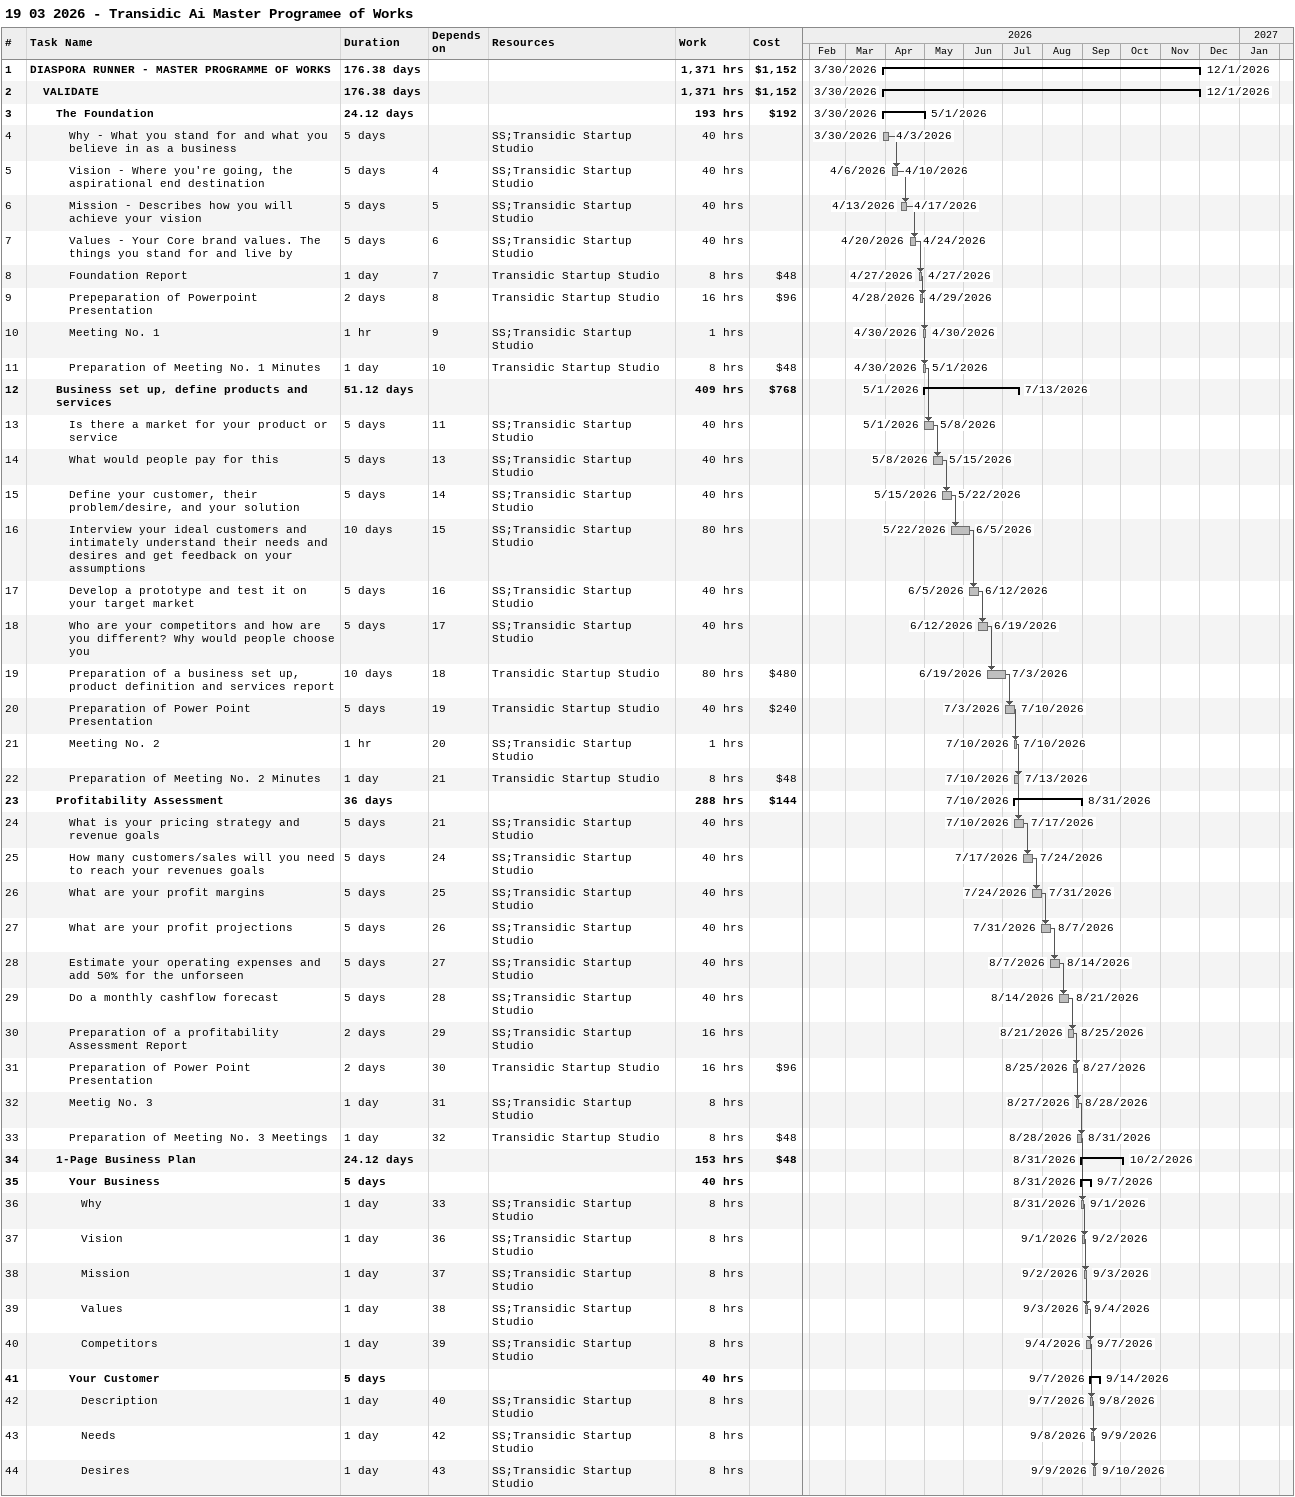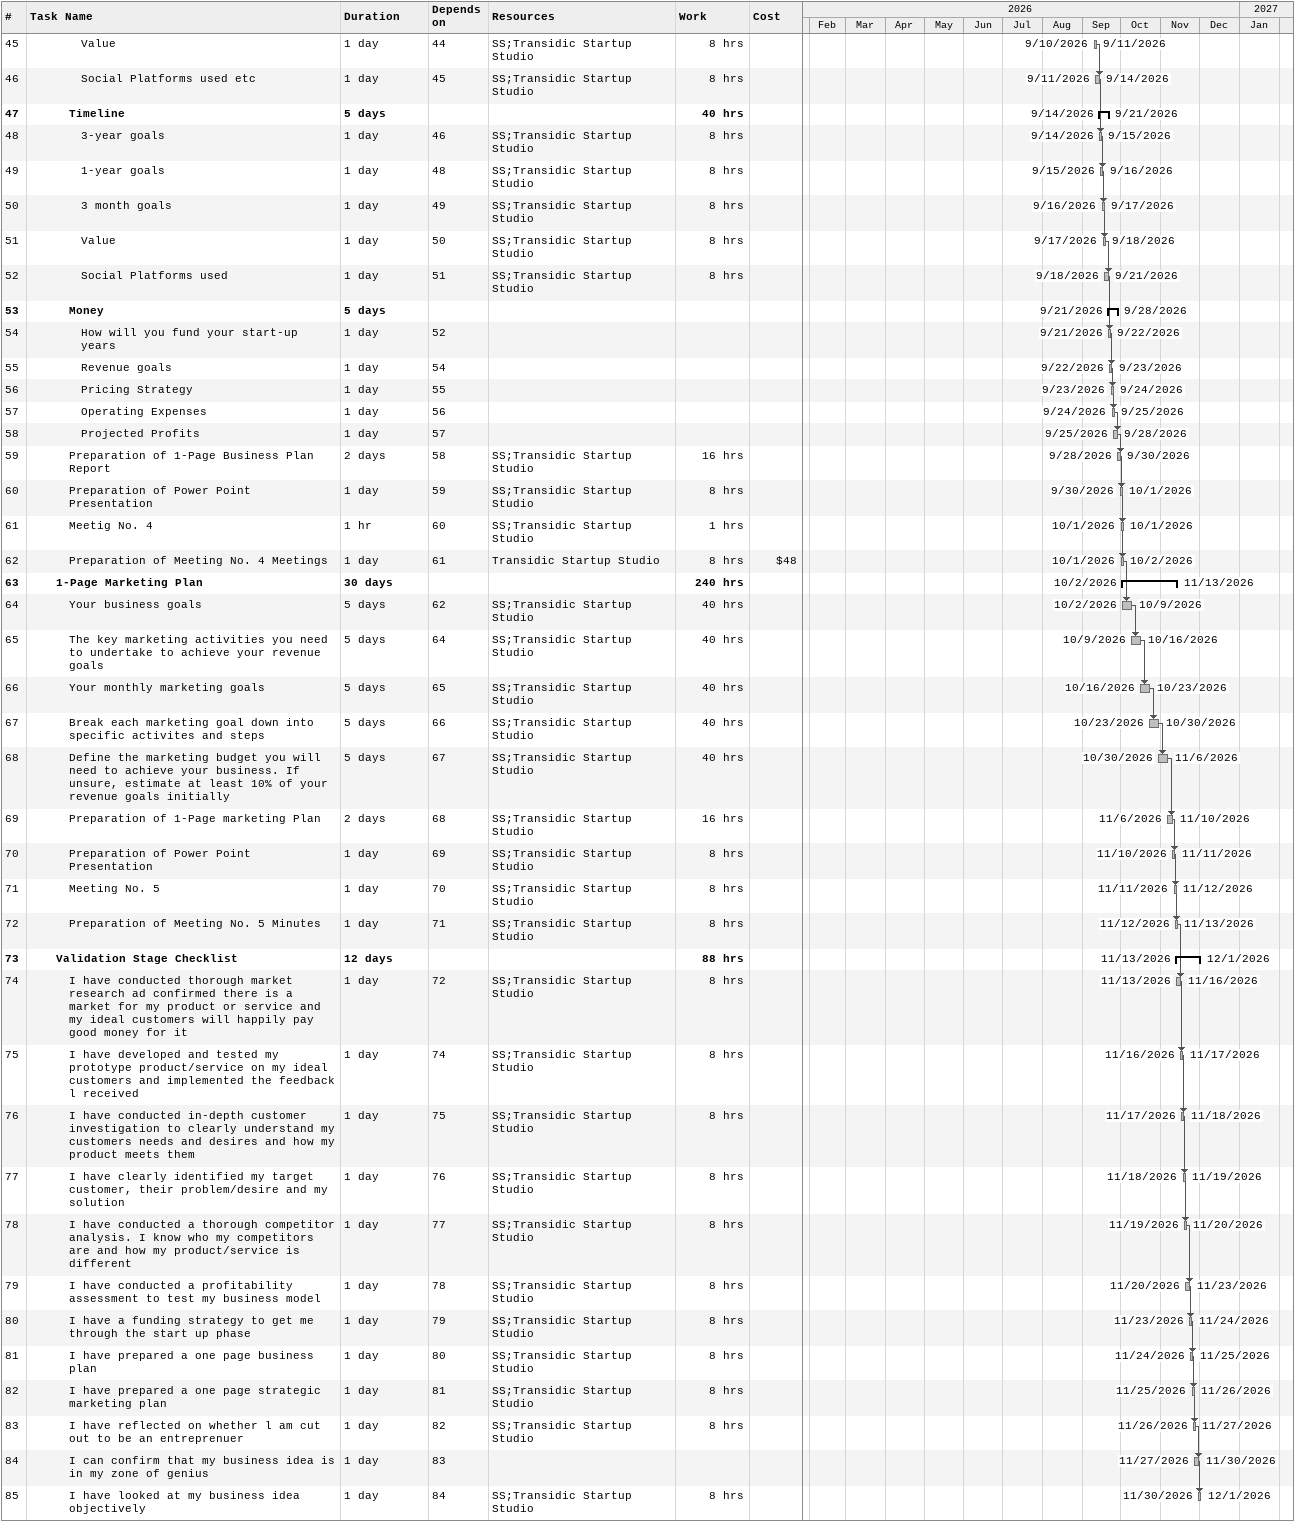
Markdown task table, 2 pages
19 03 2026 - Transidic Ai Master Programee of Works

| ID | Level | Task | Duration | Start | Finish | Predecessors | Resources | Work (h) | Cost ($) |
|---|---|---|---|---|---|---|---|---|---|
| 1 | 1 | **DIASPORA RUNNER - MASTER PROGRAMME OF WORKS** | 176.38d | 2026-03-30 | 2026-12-01 |  |  | 1371 | 1152 |
| 2 | 2 | **VALIDATE** | 176.38d | 2026-03-30 | 2026-12-01 |  |  | 1371 | 1152 |
| 3 | 3 | **The Foundation** | 24.12d | 2026-03-30 | 2026-05-01 |  |  | 193 | 192 |
| 4 | 4 | Why - What you stand for and what you believe in as a business | 5d | 2026-03-30 | 2026-04-03 |  | SS;Transidic Startup Studio | 40 |  |
| 5 | 4 | Vision - Where you're going, the aspirational end destination | 5d | 2026-04-06 | 2026-04-10 | 4 | SS;Transidic Startup Studio | 40 |  |
| 6 | 4 | Mission - Describes how you will achieve your vision | 5d | 2026-04-13 | 2026-04-17 | 5 | SS;Transidic Startup Studio | 40 |  |
| 7 | 4 | Values - Your Core brand values. The things you stand for and live by | 5d | 2026-04-20 | 2026-04-24 | 6 | SS;Transidic Startup Studio | 40 |  |
| 8 | 4 | Foundation Report | 1d | 2026-04-27 | 2026-04-27 | 7 | Transidic Startup Studio | 8 | 48 |
| 9 | 4 | Prepeparation of Powerpoint Presentation | 2d | 2026-04-28 | 2026-04-29 | 8 | Transidic Startup Studio | 16 | 96 |
| 10 | 4 | Meeting No. 1 | 1h | 2026-04-30 | 2026-04-30 | 9 | SS;Transidic Startup Studio | 1 |  |
| 11 | 4 | Preparation of Meeting No. 1 Minutes | 1d | 2026-04-30 | 2026-05-01 | 10 | Transidic Startup Studio | 8 | 48 |
| 12 | 3 | **Business set up, define products and services** | 51.12d | 2026-05-01 | 2026-07-13 |  |  | 409 | 768 |
| 13 | 4 | Is there a market for your product or service | 5d | 2026-05-01 | 2026-05-08 | 11 | SS;Transidic Startup Studio | 40 |  |
| 14 | 4 | What would people pay for this | 5d | 2026-05-08 | 2026-05-15 | 13 | SS;Transidic Startup Studio | 40 |  |
| 15 | 4 | Define your customer, their problem/desire, and your solution | 5d | 2026-05-15 | 2026-05-22 | 14 | SS;Transidic Startup Studio | 40 |  |
| 16 | 4 | Interview your ideal customers and intimately understand their needs and desires and get feedback on your assumptions | 10d | 2026-05-22 | 2026-06-05 | 15 | SS;Transidic Startup Studio | 80 |  |
| 17 | 4 | Develop a prototype and test it on your target market | 5d | 2026-06-05 | 2026-06-12 | 16 | SS;Transidic Startup Studio | 40 |  |
| 18 | 4 | Who are your competitors and how are you different? Why would people choose you | 5d | 2026-06-12 | 2026-06-19 | 17 | SS;Transidic Startup Studio | 40 |  |
| 19 | 4 | Preparation of a business set up, product definition and services report | 10d | 2026-06-19 | 2026-07-03 | 18 | Transidic Startup Studio | 80 | 480 |
| 20 | 4 | Preparation of Power Point Presentation | 5d | 2026-07-03 | 2026-07-10 | 19 | Transidic Startup Studio | 40 | 240 |
| 21 | 4 | Meeting No. 2 | 1h | 2026-07-10 | 2026-07-10 | 20 | SS;Transidic Startup Studio | 1 |  |
| 22 | 4 | Preparation of Meeting No. 2 Minutes | 1d | 2026-07-10 | 2026-07-13 | 21 | Transidic Startup Studio | 8 | 48 |
| 23 | 3 | **Profitability Assessment** | 36d | 2026-07-10 | 2026-08-31 |  |  | 288 | 144 |
| 24 | 4 | What is your pricing strategy and revenue goals | 5d | 2026-07-10 | 2026-07-17 | 21 | SS;Transidic Startup Studio | 40 |  |
| 25 | 4 | How many customers/sales will you need to reach your revenues goals | 5d | 2026-07-17 | 2026-07-24 | 24 | SS;Transidic Startup Studio | 40 |  |
| 26 | 4 | What are your profit margins | 5d | 2026-07-24 | 2026-07-31 | 25 | SS;Transidic Startup Studio | 40 |  |
| 27 | 4 | What are your profit projections | 5d | 2026-07-31 | 2026-08-07 | 26 | SS;Transidic Startup Studio | 40 |  |
| 28 | 4 | Estimate your operating expenses and add 50% for the unforseen | 5d | 2026-08-07 | 2026-08-14 | 27 | SS;Transidic Startup Studio | 40 |  |
| 29 | 4 | Do a monthly cashflow forecast | 5d | 2026-08-14 | 2026-08-21 | 28 | SS;Transidic Startup Studio | 40 |  |
| 30 | 4 | Preparation of a profitability Assessment Report | 2d | 2026-08-21 | 2026-08-25 | 29 | SS;Transidic Startup Studio | 16 |  |
| 31 | 4 | Preparation of Power Point Presentation | 2d | 2026-08-25 | 2026-08-27 | 30 | Transidic Startup Studio | 16 | 96 |
| 32 | 4 | Meetig No. 3 | 1d | 2026-08-27 | 2026-08-28 | 31 | SS;Transidic Startup Studio | 8 |  |
| 33 | 4 | Preparation of Meeting No. 3 Meetings | 1d | 2026-08-28 | 2026-08-31 | 32 | Transidic Startup Studio | 8 | 48 |
| 34 | 3 | **1-Page Business Plan** | 24.12d | 2026-08-31 | 2026-10-02 |  |  | 153 | 48 |
| 35 | 4 | **Your Business** | 5d | 2026-08-31 | 2026-09-07 |  |  | 40 |  |
| 36 | 5 | Why | 1d | 2026-08-31 | 2026-09-01 | 33 | SS;Transidic Startup Studio | 8 |  |
| 37 | 5 | Vision | 1d | 2026-09-01 | 2026-09-02 | 36 | SS;Transidic Startup Studio | 8 |  |
| 38 | 5 | Mission | 1d | 2026-09-02 | 2026-09-03 | 37 | SS;Transidic Startup Studio | 8 |  |
| 39 | 5 | Values | 1d | 2026-09-03 | 2026-09-04 | 38 | SS;Transidic Startup Studio | 8 |  |
| 40 | 5 | Competitors | 1d | 2026-09-04 | 2026-09-07 | 39 | SS;Transidic Startup Studio | 8 |  |
| 41 | 4 | **Your Customer** | 5d | 2026-09-07 | 2026-09-14 |  |  | 40 |  |
| 42 | 5 | Description | 1d | 2026-09-07 | 2026-09-08 | 40 | SS;Transidic Startup Studio | 8 |  |
| 43 | 5 | Needs | 1d | 2026-09-08 | 2026-09-09 | 42 | SS;Transidic Startup Studio | 8 |  |
| 44 | 5 | Desires | 1d | 2026-09-09 | 2026-09-10 | 43 | SS;Transidic Startup Studio | 8 |  |
| 45 | 5 | Value | 1d | 2026-09-10 | 2026-09-11 | 44 | SS;Transidic Startup Studio | 8 |  |
| 46 | 5 | Social Platforms used etc | 1d | 2026-09-11 | 2026-09-14 | 45 | SS;Transidic Startup Studio | 8 |  |
| 47 | 4 | **Timeline** | 5d | 2026-09-14 | 2026-09-21 |  |  | 40 |  |
| 48 | 5 | 3-year goals | 1d | 2026-09-14 | 2026-09-15 | 46 | SS;Transidic Startup Studio | 8 |  |
| 49 | 5 | 1-year goals | 1d | 2026-09-15 | 2026-09-16 | 48 | SS;Transidic Startup Studio | 8 |  |
| 50 | 5 | 3 month goals | 1d | 2026-09-16 | 2026-09-17 | 49 | SS;Transidic Startup Studio | 8 |  |
| 51 | 5 | Value | 1d | 2026-09-17 | 2026-09-18 | 50 | SS;Transidic Startup Studio | 8 |  |
| 52 | 5 | Social Platforms used | 1d | 2026-09-18 | 2026-09-21 | 51 | SS;Transidic Startup Studio | 8 |  |
| 53 | 4 | **Money** | 5d | 2026-09-21 | 2026-09-28 |  |  |  |  |
| 54 | 5 | How will you fund your start-up years | 1d | 2026-09-21 | 2026-09-22 | 52 |  |  |  |
| 55 | 5 | Revenue goals | 1d | 2026-09-22 | 2026-09-23 | 54 |  |  |  |
| 56 | 5 | Pricing Strategy | 1d | 2026-09-23 | 2026-09-24 | 55 |  |  |  |
| 57 | 5 | Operating Expenses | 1d | 2026-09-24 | 2026-09-25 | 56 |  |  |  |
| 58 | 5 | Projected Profits | 1d | 2026-09-25 | 2026-09-28 | 57 |  |  |  |
| 59 | 4 | Preparation of 1-Page Business Plan Report | 2d | 2026-09-28 | 2026-09-30 | 58 | SS;Transidic Startup Studio | 16 |  |
| 60 | 4 | Preparation of Power Point Presentation | 1d | 2026-09-30 | 2026-10-01 | 59 | SS;Transidic Startup Studio | 8 |  |
| 61 | 4 | Meetig No. 4 | 1h | 2026-10-01 | 2026-10-01 | 60 | SS;Transidic Startup Studio | 1 |  |
| 62 | 4 | Preparation of Meeting No. 4 Meetings | 1d | 2026-10-01 | 2026-10-02 | 61 | Transidic Startup Studio | 8 | 48 |
| 63 | 3 | **1-Page Marketing Plan** | 30d | 2026-10-02 | 2026-11-13 |  |  | 240 |  |
| 64 | 4 | Your business goals | 5d | 2026-10-02 | 2026-10-09 | 62 | SS;Transidic Startup Studio | 40 |  |
| 65 | 4 | The key marketing activities you need to undertake to achieve your revenue goals | 5d | 2026-10-09 | 2026-10-16 | 64 | SS;Transidic Startup Studio | 40 |  |
| 66 | 4 | Your monthly marketing goals | 5d | 2026-10-16 | 2026-10-23 | 65 | SS;Transidic Startup Studio | 40 |  |
| 67 | 4 | Break each marketing goal down into specific activites and steps | 5d | 2026-10-23 | 2026-10-30 | 66 | SS;Transidic Startup Studio | 40 |  |
| 68 | 4 | Define the marketing budget you will need to achieve your business. If unsure, estimate at least 10% of your revenue goals initially | 5d | 2026-10-30 | 2026-11-06 | 67 | SS;Transidic Startup Studio | 40 |  |
| 69 | 4 | Preparation of 1-Page marketing Plan | 2d | 2026-11-06 | 2026-11-10 | 68 | SS;Transidic Startup Studio | 16 |  |
| 70 | 4 | Preparation of Power Point Presentation | 1d | 2026-11-10 | 2026-11-11 | 69 | SS;Transidic Startup Studio | 8 |  |
| 71 | 4 | Meeting No. 5 | 1d | 2026-11-11 | 2026-11-12 | 70 | SS;Transidic Startup Studio | 8 |  |
| 72 | 4 | Preparation of Meeting No. 5 Minutes | 1d | 2026-11-12 | 2026-11-13 | 71 | SS;Transidic Startup Studio | 8 |  |
| 73 | 3 | **Validation Stage Checklist** | 12d | 2026-11-13 | 2026-12-01 |  |  | 88 |  |
| 74 | 4 | I have conducted thorough market research ad confirmed there is a market for my product or service and my ideal customers will happily pay good money for it | 1d | 2026-11-13 | 2026-11-16 | 72 | SS;Transidic Startup Studio | 8 |  |
| 75 | 4 | I have developed and tested my prototype product/service on my ideal customers and implemented the feedback l received | 1d | 2026-11-16 | 2026-11-17 | 74 | SS;Transidic Startup Studio | 8 |  |
| 76 | 4 | I have conducted in-depth customer investigation to clearly understand my customers needs and desires and how my product meets them | 1d | 2026-11-17 | 2026-11-18 | 75 | SS;Transidic Startup Studio | 8 |  |
| 77 | 4 | I have clearly identified my target customer, their problem/desire and my solution | 1d | 2026-11-18 | 2026-11-19 | 76 | SS;Transidic Startup Studio | 8 |  |
| 78 | 4 | I have conducted a thorough competitor analysis. I know who my competitors are and how my product/service is different | 1d | 2026-11-19 | 2026-11-20 | 77 | SS;Transidic Startup Studio | 8 |  |
| 79 | 4 | I have conducted a profitability assessment to test my business model | 1d | 2026-11-20 | 2026-11-23 | 78 | SS;Transidic Startup Studio | 8 |  |
| 80 | 4 | I have a funding strategy to get me through the start up phase | 1d | 2026-11-23 | 2026-11-24 | 79 | SS;Transidic Startup Studio | 8 |  |
| 81 | 4 | I have prepared a one page business plan | 1d | 2026-11-24 | 2026-11-25 | 80 | SS;Transidic Startup Studio | 8 |  |
| 82 | 4 | I have prepared a one page strategic marketing plan | 1d | 2026-11-25 | 2026-11-26 | 81 | SS;Transidic Startup Studio | 8 |  |
| 83 | 4 | I have reflected on whether l am cut out to be an entreprenuer | 1d | 2026-11-26 | 2026-11-27 | 82 | SS;Transidic Startup Studio | 8 |  |
| 84 | 4 | I can confirm that my business idea is in my zone of genius | 1d | 2026-11-27 | 2026-11-30 | 83 |  |  |  |
| 85 | 4 | I have looked at my business idea objectively | 1d | 2026-11-30 | 2026-12-01 | 84 | SS;Transidic Startup Studio | 8 |  |
